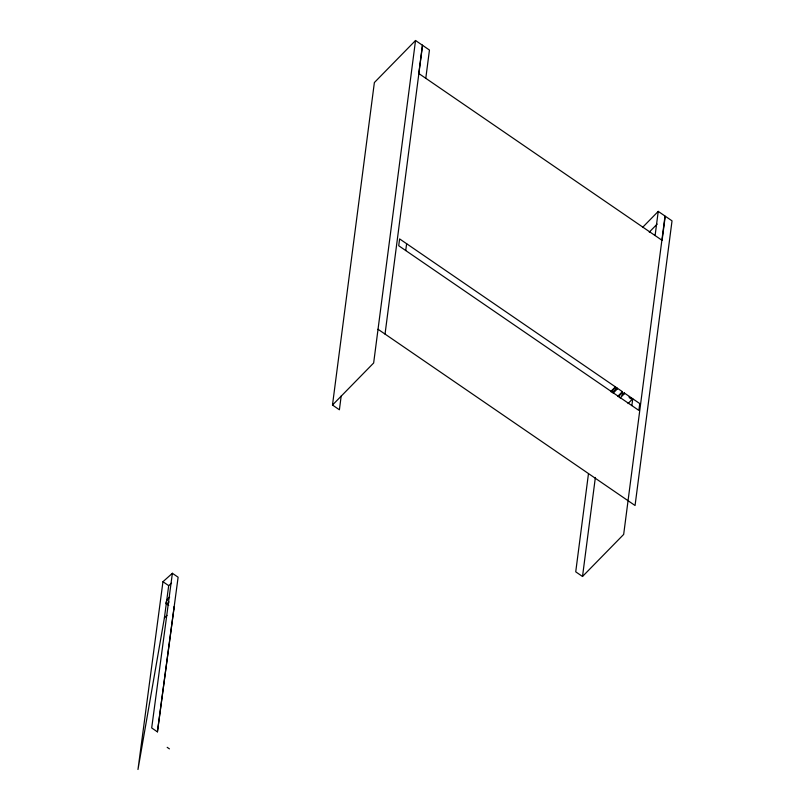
<?xml version="1.0" encoding="UTF-8"?>
<svg xmlns="http://www.w3.org/2000/svg" width="810" height="810" viewBox="0 0 810 810"><rect width="100%" height="100%" fill="white"/><g stroke="black" fill="none" stroke-linecap="round" stroke-linejoin="round"><path stroke-width="1.21" d="M341.192 395.979L339.4 409.779L332.485 405.041L374.372 82.549L415.53 40.5L429.452 50.048L425.787 78.307M415.53 40.5L373.653 362.991L332.485 405.041M422.445 45.238L418.78 73.497L662.104 240.357L665.243 216.199L672.027 220.846L635.06 505.511L378.027 329.265M385.033 334.074L422.536 45.309M405.729 250.543L406.62 243.709M588.424 474.052L575.728 571.83L582.512 576.477L623.67 534.428L665.02 216.037L658.236 211.39L642.472 227.499M582.512 576.477L595.37 477.454M613.109 393.194L617.007 389.215L617.159 388.071L399.613 238.91L398.722 245.744L638.867 410.407L639.758 403.572L624.176 392.891L621.837 395.28M620.136 398.014L624.034 394.035L624.176 392.891M629.37 396.454L629.218 397.589L631.041 398.834L631.182 397.7M631.861 405.608L632.752 398.773L628.074 403.542M655.098 235.548L658.236 211.39M172.388 573.288L151.693 727.937L157.423 731.865L178.119 577.216L172.388 573.288L162.962 581.722L137.973 769.5L164.4 617.878L168.693 585.65L171.517 583.119M157.423 731.865L174.19 606.7L173.887 608.816M611.297 391.949L615.185 387.97L615.408 386.876L610.659 391.605M649.255 232.146L657.143 224.097M613.261 392.06L615.6 389.671M617.686 396.424L622.363 391.645L622.212 392.789L618.313 396.768M164.4 617.878L166.992 615.408M617.159 388.071L622.414 391.686L622.191 392.769L624.034 394.035M615.185 387.97L617.007 389.215M162.962 581.722L168.693 585.65M167.184 747.336L169.411 748.865M168.703 605.455A4.455 1.337 -55.6 0 1 168.662 602.873M169.017 601.891A4.455 1.337 -55.6 0 1 165.898 602.974A4.455 1.337 -55.6 0 1 169.644 597.041"/></g></svg>
